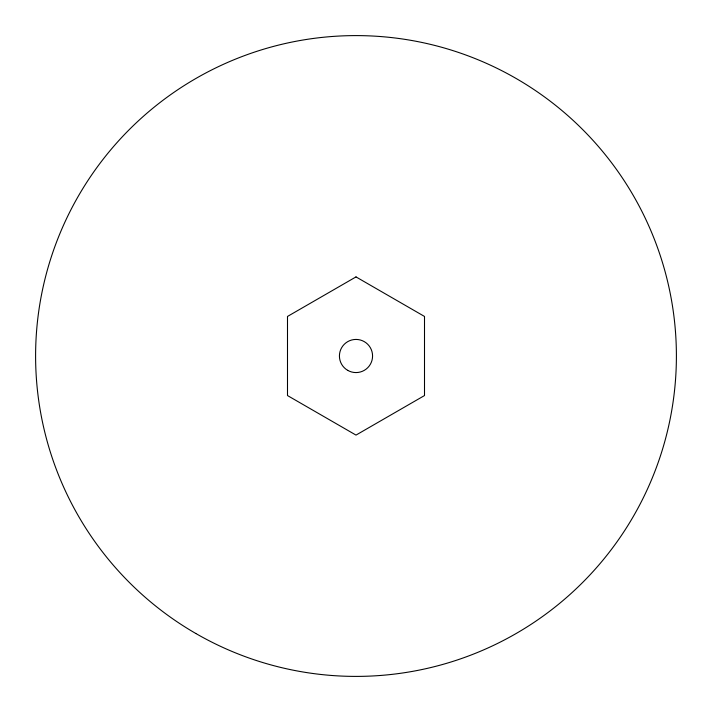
<?xml version="1.0" encoding="UTF-8"?>
<svg xmlns="http://www.w3.org/2000/svg" width="712" height="712" viewBox="0 0 712 712"><rect width="100%" height="100%" fill="white"/><g stroke="black" fill="none" stroke-linecap="round" stroke-linejoin="round"><path stroke-width="1.07" d="M356 276.906L287.497 316.448L287.497 395.552L356 435.094L424.503 395.552L424.503 316.448L356 276.906M195.8 633.475A320.4 320.4 0 0 0 676.4 356A320.4 320.4 0 0 0 195.8 78.525A320.4 320.4 0 0 0 195.8 633.475M347.714 370.356A16.572 16.572 0 0 0 372.572 356A16.572 16.572 0 0 0 347.714 341.644A16.572 16.572 0 0 0 347.714 370.356"/></g></svg>
